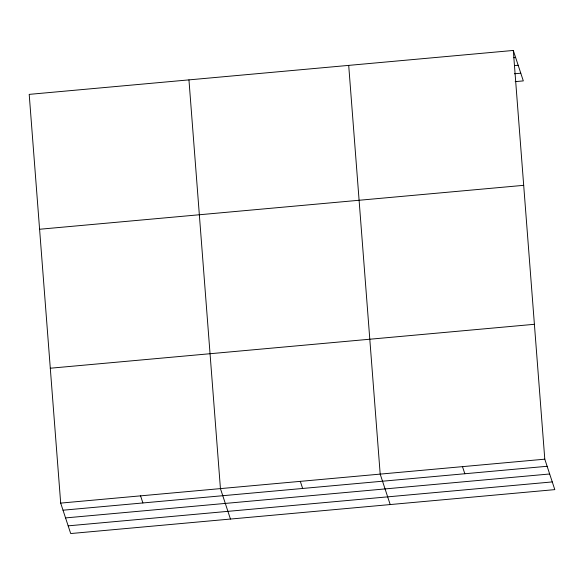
<?xml version="1.0" encoding="UTF-8"?>
<svg xmlns="http://www.w3.org/2000/svg" width="584" height="584" viewBox="0 0 584 584"><rect width="100%" height="100%" fill="white"/><g stroke="black" fill="none" stroke-linecap="round" stroke-linejoin="round"><path stroke-width="0.88" d="M513.299 50.45L29.2 94.374L60.685 503.101L70.7 533.55L554.8 489.626L544.792 459.177L513.299 50.45L523.315 80.899L515.176 81.636M513.825 57.721L515.635 57.553M514.555 65.583L518.169 65.255M514.446 73.766L520.782 73.197M39.588 229.257L523.695 185.332M50.297 368.219L534.396 324.295M60.685 503.101L544.792 459.177M63.021 510.204L547.128 466.28M65.554 517.913L549.661 473.989M68.167 525.848L552.267 481.924M462.491 466.645L464.827 473.748M390.207 504.561L380.191 474.113L348.706 65.386M300.315 481.362L302.651 488.465M230.454 519.059L220.438 488.611L188.953 79.877M140.561 495.852L142.898 502.955"/></g></svg>
